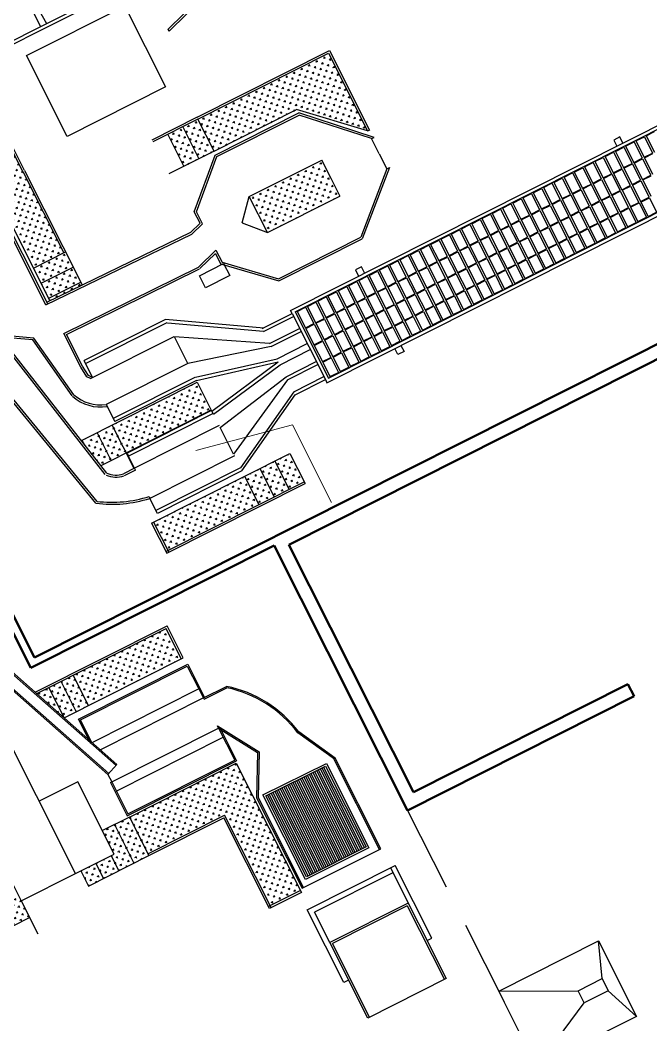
# Model space of a CAD drawing. Header units: inches. Extents: x 725.5 to 800.4, y -655.3 to -591.9.
# Drawn here: x 757.866 to 759.705, y -632.209 to -629.278 of the extents above; entities that cross this region are included whole.
import ezdxf

# ---------------------------------------------------------------- set-up
doc = ezdxf.new("R2010")
doc.units = ezdxf.units.IN
doc.header["$MEASUREMENT"] = 0
doc.linetypes.add('CONTINUA', pattern=[0])
doc.linetypes.add('HIDDEN', pattern=[0.375, 0.25, -0.125])
doc.layers.add('023_MUROS_2', color=7, linetype='Continuous')
doc.layers.add('A_TEXTOLOCAL', color=3, linetype='Continuous')
doc.layers.add('06 textos y cotas', color=4, linetype='Continuous', lineweight=15)
doc.layers.add('ACHUTECH', color=24, linetype='Continuous', lineweight=18)
pattern_1 = [(296.73916, (399.903667, -369.707009), (0.01654568078, -0.00545941823), [0.00616, -0.01848]), (26.73916, (399.902302, -369.711145), (0.00545941823, 0.01654568078), [0.00616, -0.01848])]

msp = doc.modelspace()

# ---------------------------------------------------------------- hatches: boundary and pattern name
h = msp.add_hatch()
h.set_pattern_fill('CROSS', scale=0.04928, angle=-63.2608)
h.set_pattern_definition(pattern_1)
h.paths.add_polyline_path([(758.6719, -629.5391), (758.879, -629.6018), (758.7648, -629.3753), (758.3843, -629.567), (758.4314, -629.6603)])
h = msp.add_hatch()
h.set_pattern_fill('CROSS', scale=0.04928, angle=-63.2608)
h.set_pattern_definition(pattern_1)
h.paths.add_polyline_path([(757.9931, -629.9574), (757.8735, -629.7202), (757.7454, -629.4657), (757.6122, -629.5329), (757.644, -629.596), (757.7855, -629.7645), (757.9051, -630.0018)])
h = msp.add_hatch()
h.set_pattern_fill('CROSS', scale=0.04928, angle=-63.2608)
h.set_pattern_definition(pattern_1)
h.paths.add_polyline_path([(758.4314, -629.6603), (758.3843, -629.567), (758.3403, -629.5891), (758.3873, -629.6824)])
h = msp.add_hatch()
h.set_pattern_fill('CROSS', scale=0.04928, angle=-63.2608)
h.set_pattern_definition(pattern_1)
h.paths.add_polyline_path([(758.3873, -629.6824), (758.3403, -629.5891), (758.2963, -629.6113), (758.3433, -629.7046)])
h = msp.add_hatch()
h.set_pattern_fill('CROSS', scale=0.04928, angle=-63.2608)
h.set_pattern_definition(pattern_1)
h.paths.add_polyline_path([(758.7979, -629.7915), (758.7452, -629.6868), (758.534, -629.7933), (758.5867, -629.8979)])
h = msp.add_hatch()
h.set_pattern_fill('CROSS', scale=0.04928, angle=-63.2608)
h.set_pattern_definition(pattern_1)
h.paths.add_polyline_path([(758.0205, -629.9988), (757.9984, -629.9548), (757.9051, -630.0018), (757.9272, -630.0458)])
h = msp.add_hatch()
h.set_pattern_fill('CROSS', scale=0.04928, angle=-63.2608)
h.set_pattern_definition(pattern_1)
h.paths.add_polyline_path([(758.0427, -630.0428), (758.0205, -629.9988), (757.9272, -630.0458), (757.9494, -630.0898)])
h = msp.add_hatch()
h.set_pattern_fill('CROSS', scale=0.04928, angle=-63.2608)
h.set_pattern_definition(pattern_1)
h.paths.add_polyline_path([(758.0495, -630.0562), (758.0427, -630.0428), (757.9494, -630.0898), (757.9555, -630.1018)])
h = msp.add_hatch()
h.set_pattern_fill('CROSS', scale=0.04928, angle=-63.2608)
h.set_pattern_definition(pattern_1)
h.paths.add_polyline_path([(758.4232, -630.416), (758.3822, -630.3347), (758.1345, -630.4595), (758.1755, -630.5408)])
h = msp.add_hatch()
h.set_pattern_fill('CROSS', scale=0.04928, angle=-63.2608)
h.set_pattern_definition(pattern_1)
h.paths.add_polyline_path([(758.1755, -630.5408), (758.1345, -630.4595), (758.0905, -630.4816), (758.1315, -630.563)])
h = msp.add_hatch()
h.set_pattern_fill('CROSS', scale=0.04928, angle=-63.2608)
h.set_pattern_definition(pattern_1)
h.paths.add_polyline_path([(758.1315, -630.563), (758.0905, -630.4816), (758.0465, -630.5038), (758.0521, -630.5149), (758.1015, -630.5781)])
h = msp.add_hatch()
h.set_pattern_fill('CROSS', scale=0.04928, angle=-63.2608)
h.set_pattern_definition(pattern_1)
h.paths.add_polyline_path([(758.6941, -630.6251), (758.6524, -630.5423), (758.6084, -630.5645), (758.6501, -630.6473)])
h = msp.add_hatch()
h.set_pattern_fill('CROSS', scale=0.04928, angle=-63.2608)
h.set_pattern_definition(pattern_1)
h.paths.add_polyline_path([(758.6501, -630.6473), (758.6084, -630.5645), (758.5644, -630.5867), (758.6061, -630.6694)])
h = msp.add_hatch()
h.set_pattern_fill('CROSS', scale=0.04928, angle=-63.2608)
h.set_pattern_definition(pattern_1)
h.paths.add_polyline_path([(758.6061, -630.6694), (758.5644, -630.5867), (758.5204, -630.6089), (758.5621, -630.6916)])
h = msp.add_hatch()
h.set_pattern_fill('CROSS', scale=0.04928, angle=-63.2608)
h.set_pattern_definition(pattern_1)
h.paths.add_polyline_path([(758.5621, -630.6916), (758.5204, -630.6089), (758.2546, -630.7428), (758.2963, -630.8255)])
h = msp.add_hatch()
h.set_pattern_fill('CROSS', scale=0.04928, angle=-63.2608)
h.set_pattern_definition(pattern_1)
h.paths.add_polyline_path([(758.3358, -631.1411), (758.2915, -631.0531), (758.0204, -631.1896), (758.0647, -631.2777)])
h = msp.add_hatch()
h.set_pattern_fill('CROSS', scale=0.04928, angle=-63.2608)
h.set_pattern_definition(pattern_1)
h.paths.add_polyline_path([(758.0647, -631.2777), (758.0204, -631.1896), (757.9852, -631.2074), (758.0295, -631.2954)])
h = msp.add_hatch()
h.set_pattern_fill('CROSS', scale=0.04928, angle=-63.2608)
h.set_pattern_definition(pattern_1)
h.paths.add_polyline_path([(758.0295, -631.2954), (757.9852, -631.2074), (757.95, -631.2251), (757.9943, -631.3131)])
h = msp.add_hatch()
h.set_pattern_fill('CROSS', scale=0.04928, angle=-63.2608)
h.set_pattern_definition(pattern_1)
h.paths.add_polyline_path([(757.95, -631.2251), (757.9147, -631.2429), (757.9154, -631.2442), (757.9939, -631.3134), (757.9943, -631.3131)])
h = msp.add_hatch()
h.set_pattern_fill('CROSS', scale=0.04928, angle=-63.2608)
h.set_pattern_definition(pattern_1)
h.paths.add_polyline_path([(758.4621, -631.5977), (758.5952, -631.8618), (758.6832, -631.8174), (758.4961, -631.446), (758.1845, -631.603), (758.2386, -631.7104)])
h = msp.add_hatch()
h.set_pattern_fill('CROSS', scale=0.04928, angle=-63.2608)
h.set_pattern_definition(pattern_1)
h.paths.add_polyline_path([(758.2412, -631.7156), (758.1845, -631.603), (758.1405, -631.6252), (758.1972, -631.7378)])
h = msp.add_hatch()
h.set_pattern_fill('CROSS', scale=0.04928, angle=-63.2608)
h.set_pattern_definition(pattern_1)
h.paths.add_polyline_path([(758.1972, -631.7378), (758.1405, -631.6252), (758.1057, -631.6426), (758.1403, -631.7113), (758.131, -631.7159), (758.1532, -631.76)])
h = msp.add_hatch()
h.set_pattern_fill('CROSS', scale=0.04928, angle=-63.2608)
h.set_pattern_definition(pattern_1)
h.paths.add_polyline_path([(758.1532, -631.76), (758.131, -631.7159), (758.087, -631.7381), (758.1092, -631.7822)])
h = msp.add_hatch()
h.set_pattern_fill('CROSS', scale=0.04928, angle=-63.2608)
h.set_pattern_definition(pattern_1)
h.paths.add_polyline_path([(758.1092, -631.7822), (758.087, -631.7381), (758.043, -631.7603), (758.0652, -631.8043)])
h = msp.add_hatch()
h.set_pattern_fill('CROSS', scale=0.04928, angle=-63.2608)
h.set_pattern_definition(pattern_1)
h.paths.add_polyline_path([(757.8934, -631.8959), (757.8692, -631.8478), (757.8623, -631.8342), (757.7039, -631.9141), (757.7349, -631.9757)])

# ---------------------------------------------------------------- linework, layer by layer
at = {"color": 7}
for p, q in [((759.5849, -628.4723), (757.5722, -629.4863)), ((759.501, -628.5036), (757.5678, -629.4775)), ((757.8207, -629.0896), (757.9254, -629.2973)), ((757.8207, -629.0896), (757.9254, -629.2973)), ((757.8295, -629.0852), (757.943, -629.2885)), ((758.4819, -629.1226), (758.2964, -629.3062)), ((758.4847, -629.1281), (758.3006, -629.3104)), ((758.2964, -629.3062), (758.3006, -629.3104)), ((758.3817, -629.5617), (758.7674, -629.3673)), ((758.3843, -629.567), (758.7648, -629.3753)), ((758.7648, -629.3753), (758.879, -629.6018)), ((758.7674, -629.3673), (758.8842, -629.5992)), ((757.8788, -629.7175), (757.748, -629.4578)), ((758.6541, -630.1251), (759.9952, -629.4495)), ((758.6674, -630.1295), (759.9996, -629.4583)), ((757.8735, -629.7202), (757.7454, -629.4657)), ((758.4314, -629.6603), (758.6719, -629.5391)), ((758.4347, -629.6722), (758.6786, -629.5493)), ((758.879, -629.6018), (758.6719, -629.5391)), ((758.8977, -629.6204), (758.6786, -629.5493)), ((758.3817, -629.5617), (758.2497, -629.6282)), ((758.3843, -629.567), (758.2523, -629.6335)), ((758.4314, -629.6603), (758.3843, -629.567)), ((758.4395, -629.6764), (758.6791, -629.5557)), ((758.8902, -629.6242), (758.6791, -629.5557)), ((758.3873, -629.6824), (758.3403, -629.5891)), ((758.879, -629.6018), (758.8842, -629.5992)), ((759.6911, -629.616), (759.7157, -629.6035)), ((758.3433, -629.7046), (758.2963, -629.6113)), ((758.8902, -629.6242), (758.8977, -629.6204)), ((758.9124, -629.6682), (758.8902, -629.6242)), ((759.614, -629.6193), (759.5964, -629.6282)), ((759.5964, -629.6282), (759.6052, -629.6458)), ((759.6228, -629.6369), (759.614, -629.6193)), ((759.6228, -629.6369), (759.614, -629.6193)), ((759.6312, -629.6461), (759.6558, -629.6337)), ((759.6558, -629.6337), (759.6798, -629.6812)), ((759.6611, -629.631), (759.6858, -629.6186)), ((759.6611, -629.631), (759.6851, -629.6786)), ((759.6858, -629.6186), (759.7097, -629.6662)), ((759.6911, -629.616), (759.715, -629.6635)), ((758.4314, -629.6603), (758.2993, -629.7268)), ((758.7604, -630.336), (760.1014, -629.6603)), ((758.7647, -630.3227), (760.097, -629.6515)), ((758.9124, -629.6682), (758.9346, -629.7122)), ((759.5713, -629.6763), (759.596, -629.6639)), ((759.596, -629.6639), (759.6199, -629.7114)), ((759.6013, -629.6612), (759.6259, -629.6488)), ((759.6013, -629.6612), (759.6252, -629.7087)), ((759.6259, -629.6488), (759.6499, -629.6963)), ((759.6312, -629.6461), (759.6551, -629.6936)), ((759.6851, -629.6786), (759.7097, -629.6662)), ((759.686, -629.6803), (759.7106, -629.6679)), ((758.3736, -629.8377), (758.4347, -629.6722)), ((758.3801, -629.8373), (758.4395, -629.6764)), ((758.534, -629.7933), (758.7452, -629.6868)), ((758.7452, -629.6868), (758.7979, -629.7915)), ((758.7716, -629.7392), (758.7452, -629.6868)), ((758.7452, -629.6868), (758.7979, -629.7915)), ((759.5115, -629.7064), (759.5361, -629.694)), ((759.5361, -629.694), (759.5601, -629.7415)), ((759.5414, -629.6913), (759.5661, -629.6789)), ((759.5414, -629.6913), (759.5654, -629.7389)), ((759.5661, -629.6789), (759.59, -629.7265)), ((759.5713, -629.6763), (759.5953, -629.7238)), ((759.6252, -629.7087), (759.6499, -629.6963)), ((759.6551, -629.6936), (759.6798, -629.6812)), ((759.656, -629.6954), (759.6807, -629.683)), ((759.656, -629.6954), (759.68, -629.7429)), ((759.6807, -629.683), (759.7046, -629.7305)), ((759.686, -629.6803), (759.7099, -629.7279)), ((757.8735, -629.7202), (757.9931, -629.9574)), ((757.8788, -629.7175), (758.0468, -630.0509)), ((758.9346, -629.7122), (758.8587, -629.912)), ((758.9424, -629.7083), (758.8634, -629.9163)), ((758.9346, -629.7122), (758.9424, -629.7083)), ((759.4516, -629.7366), (759.4763, -629.7242)), ((759.4763, -629.7242), (759.5002, -629.7717)), ((759.4816, -629.7215), (759.5062, -629.7091)), ((759.4816, -629.7215), (759.5055, -629.769)), ((759.5062, -629.7091), (759.5302, -629.7566)), ((759.5115, -629.7064), (759.5354, -629.754)), ((759.5654, -629.7389), (759.59, -629.7265)), ((759.5953, -629.7238), (759.6199, -629.7114)), ((759.5962, -629.7256), (759.6208, -629.7131)), ((759.5962, -629.7256), (759.6201, -629.7731)), ((759.6208, -629.7131), (759.6448, -629.7607)), ((759.6261, -629.7105), (759.6508, -629.6981)), ((759.6261, -629.7105), (759.6501, -629.758)), ((759.6508, -629.6981), (759.6747, -629.7456)), ((759.3918, -629.7667), (759.4164, -629.7543)), ((759.4164, -629.7543), (759.4404, -629.8018)), ((759.4217, -629.7517), (759.4464, -629.7392)), ((759.4217, -629.7517), (759.4457, -629.7992)), ((759.4464, -629.7392), (759.4703, -629.7868)), ((759.4516, -629.7366), (759.4756, -629.7841)), ((759.5354, -629.754), (759.5601, -629.7415)), ((759.5363, -629.7557), (759.561, -629.7433)), ((759.5363, -629.7557), (759.5603, -629.8032)), ((759.561, -629.7433), (759.5849, -629.7908)), ((759.5663, -629.7406), (759.5909, -629.7282)), ((759.5663, -629.7406), (759.5902, -629.7882)), ((759.5909, -629.7282), (759.6148, -629.7758)), ((759.6501, -629.758), (759.6747, -629.7456)), ((759.6509, -629.7598), (759.6756, -629.7474)), ((759.6756, -629.7474), (759.6995, -629.7949)), ((759.68, -629.7429), (759.7046, -629.7305)), ((759.6809, -629.7447), (759.7055, -629.7323)), ((759.6809, -629.7447), (759.7048, -629.7922)), ((757.941, -630.1089), (757.7766, -629.7826)), ((757.9463, -630.1063), (757.7819, -629.7799)), ((757.9528, -630.0965), (757.7855, -629.7645)), ((759.3319, -629.7969), (759.3566, -629.7845)), ((759.3566, -629.7845), (759.3805, -629.832)), ((759.3619, -629.7818), (759.3865, -629.7694)), ((759.3619, -629.7818), (759.3858, -629.8293)), ((759.3865, -629.7694), (759.4105, -629.8169)), ((759.3918, -629.7667), (759.4157, -629.8143)), ((759.4756, -629.7841), (759.5002, -629.7717)), ((759.4765, -629.7859), (759.5011, -629.7735)), ((759.5011, -629.7735), (759.5251, -629.821)), ((759.5055, -629.769), (759.5302, -629.7566)), ((759.5064, -629.7708), (759.531, -629.7584)), ((759.5064, -629.7708), (759.5303, -629.8183)), ((759.531, -629.7584), (759.555, -629.8059)), ((759.5902, -629.7882), (759.6148, -629.7758)), ((759.5911, -629.7899), (759.6157, -629.7775)), ((759.6157, -629.7775), (759.6397, -629.825)), ((759.6201, -629.7731), (759.6448, -629.7607)), ((759.621, -629.7749), (759.6457, -629.7624)), ((759.621, -629.7749), (759.645, -629.8224)), ((759.6457, -629.7624), (759.6696, -629.81)), ((759.6509, -629.7598), (759.6749, -629.8073)), ((758.5132, -629.8693), (758.534, -629.7933)), ((758.5867, -629.8979), (758.534, -629.7933)), ((758.5867, -629.8979), (758.7979, -629.7915)), ((759.2721, -629.827), (759.2967, -629.8146)), ((759.2967, -629.8146), (759.3207, -629.8622)), ((759.302, -629.812), (759.3267, -629.7995)), ((759.302, -629.812), (759.326, -629.8595)), ((759.3267, -629.7995), (759.3506, -629.8471)), ((759.3319, -629.7969), (759.3559, -629.8444)), ((759.4157, -629.8143), (759.4404, -629.8018)), ((759.4166, -629.816), (759.4413, -629.8036)), ((759.4413, -629.8036), (759.4652, -629.8511)), ((759.4457, -629.7992), (759.4703, -629.7868)), ((759.4465, -629.8009), (759.4712, -629.7885)), ((759.4465, -629.8009), (759.4705, -629.8485)), ((759.4712, -629.7885), (759.4951, -629.8361)), ((759.4765, -629.7859), (759.5004, -629.8334)), ((759.5303, -629.8183), (759.555, -629.8059)), ((759.5312, -629.8201), (759.5559, -629.8077)), ((759.5559, -629.8077), (759.5798, -629.8552)), ((759.5603, -629.8032), (759.5849, -629.7908)), ((759.5612, -629.805), (759.5858, -629.7926)), ((759.5612, -629.805), (759.5851, -629.8525)), ((759.5858, -629.7926), (759.6098, -629.8401)), ((759.5911, -629.7899), (759.615, -629.8375)), ((759.645, -629.8224), (759.6696, -629.81)), ((759.6458, -629.8241), (759.6705, -629.8117)), ((759.6705, -629.8117), (759.6916, -629.8536)), ((759.6749, -629.8073), (759.6995, -629.7949)), ((759.6758, -629.8091), (759.7004, -629.7967)), ((759.6758, -629.8091), (759.6969, -629.8509)), ((759.7004, -629.7967), (759.7215, -629.8385)), ((758.3906, -629.8712), (758.3736, -629.8377)), ((758.3978, -629.8725), (758.3801, -629.8373)), ((759.2422, -629.8421), (759.2668, -629.8297)), ((759.2422, -629.8421), (759.2661, -629.8897)), ((759.2668, -629.8297), (759.2907, -629.8772)), ((759.2721, -629.827), (759.296, -629.8746)), ((759.3559, -629.8444), (759.3805, -629.832)), ((759.3568, -629.8462), (759.3814, -629.8338)), ((759.3814, -629.8338), (759.4054, -629.8813)), ((759.3858, -629.8293), (759.4105, -629.8169)), ((759.3867, -629.8311), (759.4113, -629.8187)), ((759.3867, -629.8311), (759.4106, -629.8786)), ((759.4113, -629.8187), (759.4353, -629.8662)), ((759.4166, -629.816), (759.4406, -629.8636)), ((759.4705, -629.8485), (759.4951, -629.8361)), ((759.4714, -629.8502), (759.496, -629.8378)), ((759.496, -629.8378), (759.52, -629.8854)), ((759.5004, -629.8334), (759.5251, -629.821)), ((759.5013, -629.8352), (759.526, -629.8227)), ((759.5013, -629.8352), (759.5253, -629.8827)), ((759.526, -629.8227), (759.5499, -629.8703)), ((759.5312, -629.8201), (759.5552, -629.8676)), ((759.5851, -629.8525), (759.6098, -629.8401)), ((759.586, -629.8543), (759.6106, -629.8419)), ((759.6106, -629.8419), (759.6317, -629.8837)), ((759.615, -629.8375), (759.6397, -629.825)), ((759.6159, -629.8392), (759.6406, -629.8268)), ((759.6159, -629.8392), (759.637, -629.8811)), ((759.6406, -629.8268), (759.6617, -629.8687)), ((759.6458, -629.8241), (759.6669, -629.866)), ((759.6969, -629.8509), (759.7215, -629.8385)), ((758.3623, -629.8981), (758.3906, -629.8712)), ((758.3664, -629.9024), (758.3978, -629.8725)), ((758.5132, -629.8693), (758.5867, -629.8979)), ((759.1823, -629.8723), (759.2069, -629.8599)), ((759.1823, -629.8723), (759.2062, -629.9198)), ((759.2069, -629.8599), (759.2309, -629.9074)), ((759.2122, -629.8572), (759.2369, -629.8448)), ((759.2122, -629.8572), (759.2362, -629.9047)), ((759.2369, -629.8448), (759.2608, -629.8923)), ((759.296, -629.8746), (759.3207, -629.8622)), ((759.2969, -629.8763), (759.3216, -629.8639)), ((759.3216, -629.8639), (759.3455, -629.9114)), ((759.326, -629.8595), (759.3506, -629.8471)), ((759.3268, -629.8613), (759.3515, -629.8488)), ((759.3268, -629.8613), (759.3508, -629.9088)), ((759.3515, -629.8488), (759.3754, -629.8964)), ((759.3568, -629.8462), (759.3807, -629.8937)), ((759.4106, -629.8786), (759.4353, -629.8662)), ((759.4115, -629.8804), (759.4362, -629.868)), ((759.4362, -629.868), (759.4601, -629.9155)), ((759.4406, -629.8636), (759.4652, -629.8511)), ((759.4415, -629.8653), (759.4661, -629.8529)), ((759.4415, -629.8653), (759.4654, -629.9128)), ((759.4661, -629.8529), (759.49, -629.9004)), ((759.4714, -629.8502), (759.4953, -629.8978)), ((759.5253, -629.8827), (759.5499, -629.8703)), ((759.5261, -629.8845), (759.5508, -629.872)), ((759.5508, -629.872), (759.5719, -629.9139)), ((759.5552, -629.8676), (759.5798, -629.8552)), ((759.5561, -629.8694), (759.5807, -629.857)), ((759.5561, -629.8694), (759.5772, -629.9112)), ((759.5807, -629.857), (759.6018, -629.8988)), ((759.586, -629.8543), (759.6071, -629.8962)), ((759.637, -629.8811), (759.6617, -629.8687)), ((759.6669, -629.866), (759.6916, -629.8536)), ((757.941, -630.1089), (758.3664, -629.9024)), ((757.9437, -630.101), (758.3638, -629.8971)), ((759.1224, -629.9024), (759.1471, -629.89)), ((759.1224, -629.9024), (759.1464, -629.95)), ((759.1471, -629.89), (759.171, -629.9375)), ((759.1524, -629.8874), (759.177, -629.8749)), ((759.1524, -629.8874), (759.1763, -629.9349)), ((759.177, -629.8749), (759.201, -629.9225)), ((759.2362, -629.9047), (759.2608, -629.8923)), ((759.2371, -629.9065), (759.2617, -629.8941)), ((759.2617, -629.8941), (759.2857, -629.9416)), ((759.2661, -629.8897), (759.2907, -629.8772)), ((759.267, -629.8914), (759.2916, -629.879)), ((759.267, -629.8914), (759.2909, -629.9389)), ((759.2916, -629.879), (759.3156, -629.9265)), ((759.2969, -629.8763), (759.3209, -629.9239)), ((759.3508, -629.9088), (759.3754, -629.8964)), ((759.3517, -629.9105), (759.3763, -629.8981)), ((759.3763, -629.8981), (759.4003, -629.9457)), ((759.3807, -629.8937), (759.4054, -629.8813)), ((759.3816, -629.8955), (759.4062, -629.8831)), ((759.3816, -629.8955), (759.4055, -629.943)), ((759.4062, -629.8831), (759.4302, -629.9306)), ((759.4115, -629.8804), (759.4355, -629.9279)), ((759.4654, -629.9128), (759.49, -629.9004)), ((759.4663, -629.9146), (759.4909, -629.9022)), ((759.4909, -629.9022), (759.512, -629.944)), ((759.4953, -629.8978), (759.52, -629.8854)), ((759.4962, -629.8995), (759.5209, -629.8871)), ((759.4962, -629.8995), (759.5173, -629.9414)), ((759.5209, -629.8871), (759.5419, -629.929)), ((759.5261, -629.8845), (759.5472, -629.9263)), ((759.5772, -629.9112), (759.6018, -629.8988)), ((759.6071, -629.8962), (759.6317, -629.8837)), ((758.619, -630.0328), (758.8587, -629.912)), ((758.6196, -630.0391), (758.8634, -629.9163)), ((759.0626, -629.9326), (759.0872, -629.9202)), ((759.0872, -629.9202), (759.1112, -629.9677)), ((759.0925, -629.9175), (759.1172, -629.9051)), ((759.0925, -629.9175), (759.1165, -629.965)), ((759.1172, -629.9051), (759.1411, -629.9526)), ((759.1763, -629.9349), (759.201, -629.9225)), ((759.1772, -629.9366), (759.2019, -629.9242)), ((759.2019, -629.9242), (759.2258, -629.9718)), ((759.2062, -629.9198), (759.2309, -629.9074)), ((759.2071, -629.9216), (759.2318, -629.9092)), ((759.2071, -629.9216), (759.2311, -629.9691)), ((759.2318, -629.9092), (759.2557, -629.9567)), ((759.2371, -629.9065), (759.261, -629.954)), ((759.2909, -629.9389), (759.3156, -629.9265)), ((759.2918, -629.9407), (759.3165, -629.9283)), ((759.3165, -629.9283), (759.3404, -629.9758)), ((759.3209, -629.9239), (759.3455, -629.9114)), ((759.3217, -629.9256), (759.3464, -629.9132)), ((759.3217, -629.9256), (759.3457, -629.9732)), ((759.3464, -629.9132), (759.3703, -629.9607)), ((759.3517, -629.9105), (759.3756, -629.9581)), ((759.4055, -629.943), (759.4302, -629.9306)), ((759.4355, -629.9279), (759.4601, -629.9155)), ((759.4364, -629.9297), (759.461, -629.9173)), ((759.4364, -629.9297), (759.4574, -629.9715)), ((759.461, -629.9173), (759.4821, -629.9591)), ((759.4663, -629.9146), (759.4874, -629.9565)), ((759.5173, -629.9414), (759.5419, -629.929)), ((759.5472, -629.9263), (759.5719, -629.9139)), ((757.9051, -630.0018), (757.9984, -629.9548)), ((758.3858, -629.999), (758.4366, -629.9496)), ((758.3899, -630.0033), (758.435, -629.9594)), ((758.435, -629.9594), (758.4503, -629.9897)), ((758.4366, -629.9496), (758.4544, -629.9848)), ((759.0027, -629.9627), (759.0274, -629.9503)), ((759.0274, -629.9503), (759.0513, -629.9979)), ((759.0327, -629.9477), (759.0573, -629.9352)), ((759.0327, -629.9477), (759.0566, -629.9952)), ((759.0573, -629.9352), (759.0813, -629.9828)), ((759.0626, -629.9326), (759.0865, -629.9801)), ((759.1165, -629.965), (759.1411, -629.9526)), ((759.1174, -629.9668), (759.142, -629.9544)), ((759.142, -629.9544), (759.1659, -630.0019)), ((759.1464, -629.95), (759.171, -629.9375)), ((759.1473, -629.9517), (759.1719, -629.9393)), ((759.1473, -629.9517), (759.1712, -629.9993)), ((759.1719, -629.9393), (759.1959, -629.9868)), ((759.1772, -629.9366), (759.2012, -629.9842)), ((759.2311, -629.9691), (759.2557, -629.9567)), ((759.232, -629.9709), (759.2566, -629.9584)), ((759.2566, -629.9584), (759.2806, -630.006)), ((759.261, -629.954), (759.2857, -629.9416)), ((759.2619, -629.9558), (759.2865, -629.9434)), ((759.2619, -629.9558), (759.2858, -630.0033)), ((759.2865, -629.9434), (759.3105, -629.9909)), ((759.2918, -629.9407), (759.3158, -629.9882)), ((759.3457, -629.9732), (759.3703, -629.9607)), ((759.3756, -629.9581), (759.4003, -629.9457)), ((759.3765, -629.9598), (759.4012, -629.9474)), ((759.3765, -629.9598), (759.3976, -630.0017)), ((759.4012, -629.9474), (759.4222, -629.9893)), ((759.4064, -629.9448), (759.4311, -629.9323)), ((759.4064, -629.9448), (759.4275, -629.9866)), ((759.4311, -629.9323), (759.4522, -629.9742)), ((759.4574, -629.9715), (759.4821, -629.9591)), ((759.4874, -629.9565), (759.512, -629.944)), ((758.4503, -629.9897), (758.6196, -630.0391)), ((758.4544, -629.9848), (758.619, -630.0328)), ((758.9429, -629.9929), (758.9675, -629.9805)), ((758.9675, -629.9805), (758.9915, -630.028)), ((758.9728, -629.9778), (758.9975, -629.9654)), ((758.9728, -629.9778), (758.9968, -630.0253)), ((758.9975, -629.9654), (759.0214, -630.0129)), ((759.0027, -629.9627), (759.0267, -630.0103)), ((759.0566, -629.9952), (759.0813, -629.9828)), ((759.0575, -629.997), (759.0821, -629.9845)), ((759.0821, -629.9845), (759.1061, -630.0321)), ((759.0865, -629.9801), (759.1112, -629.9677)), ((759.0874, -629.9819), (759.1121, -629.9695)), ((759.0874, -629.9819), (759.1114, -630.0294)), ((759.1121, -629.9695), (759.136, -630.017)), ((759.1174, -629.9668), (759.1413, -630.0143)), ((759.1712, -629.9993), (759.1959, -629.9868)), ((759.1721, -630.001), (759.1968, -629.9886)), ((759.1968, -629.9886), (759.2207, -630.0361)), ((759.2012, -629.9842), (759.2258, -629.9718)), ((759.202, -629.9859), (759.2267, -629.9735)), ((759.202, -629.9859), (759.226, -630.0335)), ((759.2267, -629.9735), (759.2506, -630.0211)), ((759.232, -629.9709), (759.2559, -630.0184)), ((759.2858, -630.0033), (759.3105, -629.9909)), ((759.3158, -629.9882), (759.3404, -629.9758)), ((759.3167, -629.99), (759.3413, -629.9776)), ((759.3167, -629.99), (759.3377, -630.0319)), ((759.3413, -629.9776), (759.3624, -630.0194)), ((759.3466, -629.9749), (759.3712, -629.9625)), ((759.3466, -629.9749), (759.3677, -630.0168)), ((759.3712, -629.9625), (759.3923, -630.0044)), ((759.3976, -630.0017), (759.4222, -629.9893)), ((759.4275, -629.9866), (759.4522, -629.9742)), ((757.9272, -630.0458), (758.0205, -629.9988)), ((757.9929, -630.1924), (758.3858, -629.999)), ((758.0008, -630.1951), (758.3884, -630.0043)), ((758.8612, -629.9984), (758.8436, -630.0073)), ((758.8436, -630.0073), (758.8525, -630.0249)), ((758.8701, -630.016), (758.8612, -629.9984)), ((758.8701, -630.016), (758.8612, -629.9984)), ((758.883, -630.023), (758.9077, -630.0106)), ((758.9077, -630.0106), (758.9316, -630.0582)), ((758.913, -630.008), (758.9376, -629.9956)), ((758.913, -630.008), (758.9369, -630.0555)), ((758.9376, -629.9956), (758.9615, -630.0431)), ((758.9429, -629.9929), (758.9668, -630.0404)), ((758.9968, -630.0253), (759.0214, -630.0129)), ((758.9976, -630.0271), (759.0223, -630.0147)), ((759.0223, -630.0147), (759.0462, -630.0622)), ((759.0267, -630.0103), (759.0513, -629.9979)), ((759.0276, -630.012), (759.0522, -629.9996)), ((759.0276, -630.012), (759.0515, -630.0596)), ((759.0522, -629.9996), (759.0762, -630.0471)), ((759.0575, -629.997), (759.0814, -630.0445)), ((759.1114, -630.0294), (759.136, -630.017)), ((759.1123, -630.0312), (759.1369, -630.0188)), ((759.1369, -630.0188), (759.1608, -630.0663)), ((759.1413, -630.0143), (759.1659, -630.0019)), ((759.1422, -630.0161), (759.1668, -630.0037)), ((759.1422, -630.0161), (759.1661, -630.0636)), ((759.1668, -630.0037), (759.1908, -630.0512)), ((759.1721, -630.001), (759.1961, -630.0485)), ((759.2559, -630.0184), (759.2806, -630.006)), ((759.2568, -630.0201), (759.2814, -630.0077)), ((759.2568, -630.0201), (759.2779, -630.062)), ((759.2814, -630.0077), (759.3025, -630.0496)), ((759.2867, -630.0051), (759.3114, -629.9927)), ((759.2867, -630.0051), (759.3078, -630.0469)), ((759.3114, -629.9927), (759.3325, -630.0345)), ((759.3377, -630.0319), (759.3624, -630.0194)), ((759.3677, -630.0168), (759.3923, -630.0044)), ((757.9494, -630.0898), (758.0427, -630.0428)), ((758.8232, -630.0532), (758.8478, -630.0408)), ((758.8478, -630.0408), (758.8718, -630.0883)), ((758.8531, -630.0381), (758.8777, -630.0257)), ((758.8531, -630.0381), (758.877, -630.0857)), ((758.8777, -630.0257), (758.9017, -630.0732)), ((758.883, -630.023), (758.907, -630.0706)), ((758.9369, -630.0555), (758.9615, -630.0431)), ((758.9378, -630.0573), (758.9624, -630.0448)), ((758.9624, -630.0448), (758.9864, -630.0924)), ((758.9668, -630.0404), (758.9915, -630.028)), ((758.9677, -630.0422), (758.9924, -630.0298)), ((758.9677, -630.0422), (758.9917, -630.0897)), ((758.9924, -630.0298), (759.0163, -630.0773)), ((758.9976, -630.0271), (759.0216, -630.0746)), ((759.0515, -630.0596), (759.0762, -630.0471)), ((759.0524, -630.0613), (759.077, -630.0489)), ((759.077, -630.0489), (759.101, -630.0964)), ((759.0814, -630.0445), (759.1061, -630.0321)), ((759.0823, -630.0462), (759.107, -630.0338)), ((759.0823, -630.0462), (759.1063, -630.0938)), ((759.107, -630.0338), (759.1309, -630.0814)), ((759.1123, -630.0312), (759.1362, -630.0787)), ((759.1961, -630.0485), (759.2207, -630.0361)), ((759.1969, -630.0503), (759.2216, -630.0379)), ((759.2216, -630.0379), (759.2427, -630.0797)), ((759.226, -630.0335), (759.2506, -630.0211)), ((759.2269, -630.0352), (759.2515, -630.0228)), ((759.2269, -630.0352), (759.248, -630.0771)), ((759.2515, -630.0228), (759.2726, -630.0647)), ((759.3078, -630.0469), (759.3325, -630.0345)), ((758.7633, -630.0834), (758.788, -630.0709)), ((758.788, -630.0709), (758.8119, -630.1185)), ((758.7932, -630.0683), (758.8179, -630.0559)), ((758.7932, -630.0683), (758.8172, -630.1158)), ((758.8179, -630.0559), (758.8418, -630.1034)), ((758.8232, -630.0532), (758.8471, -630.1007)), ((758.877, -630.0857), (758.9017, -630.0732)), ((758.8779, -630.0874), (758.9026, -630.075)), ((758.9026, -630.075), (758.9265, -630.1225)), ((758.907, -630.0706), (758.9316, -630.0582)), ((758.9079, -630.0723), (758.9325, -630.0599)), ((758.9079, -630.0723), (758.9318, -630.1199)), ((758.9325, -630.0599), (758.9565, -630.1075)), ((758.9378, -630.0573), (758.9617, -630.1048)), ((758.9917, -630.0897), (759.0163, -630.0773)), ((759.0216, -630.0746), (759.0462, -630.0622)), ((759.0225, -630.0764), (759.0471, -630.064)), ((759.0225, -630.0764), (759.0464, -630.1239)), ((759.0471, -630.064), (759.0711, -630.1115)), ((759.0524, -630.0613), (759.0764, -630.1089)), ((759.1362, -630.0787), (759.1608, -630.0663)), ((759.1371, -630.0805), (759.1617, -630.068)), ((759.1617, -630.068), (759.1828, -630.1099)), ((759.1661, -630.0636), (759.1908, -630.0512)), ((759.167, -630.0654), (759.1917, -630.053)), ((759.167, -630.0654), (759.1881, -630.1072)), ((759.1917, -630.053), (759.2128, -630.0948)), ((759.1969, -630.0503), (759.218, -630.0922)), ((759.248, -630.0771), (759.2726, -630.0647)), ((759.2779, -630.062), (759.3025, -630.0496)), ((758.7035, -630.1135), (758.7281, -630.1011)), ((758.7281, -630.1011), (758.7521, -630.1486)), ((758.7334, -630.0984), (758.758, -630.086)), ((758.7334, -630.0984), (758.7573, -630.146)), ((758.758, -630.086), (758.782, -630.1335)), ((758.7633, -630.0834), (758.7873, -630.1309)), ((758.8172, -630.1158), (758.8418, -630.1034)), ((758.8181, -630.1176), (758.8427, -630.1052)), ((758.8427, -630.1052), (758.8667, -630.1527)), ((758.8471, -630.1007), (758.8718, -630.0883)), ((758.848, -630.1025), (758.8727, -630.0901)), ((758.848, -630.1025), (758.872, -630.15)), ((758.8727, -630.0901), (758.8966, -630.1376)), ((758.8779, -630.0874), (758.9019, -630.1349)), ((758.9318, -630.1199), (758.9565, -630.1075)), ((758.9617, -630.1048), (758.9864, -630.0924)), ((758.9626, -630.1066), (758.9873, -630.0941)), ((758.9626, -630.1066), (758.9866, -630.1541)), ((758.9873, -630.0941), (759.0112, -630.1417)), ((758.9925, -630.0915), (759.0172, -630.0791)), ((758.9925, -630.0915), (759.0165, -630.139)), ((759.0172, -630.0791), (759.0411, -630.1266)), ((759.0764, -630.1089), (759.101, -630.0964)), ((759.0772, -630.1106), (759.1019, -630.0982)), ((759.1019, -630.0982), (759.123, -630.1401)), ((759.1063, -630.0938), (759.1309, -630.0814)), ((759.1072, -630.0955), (759.1318, -630.0831)), ((759.1072, -630.0955), (759.1283, -630.1374)), ((759.1318, -630.0831), (759.1529, -630.125)), ((759.1371, -630.0805), (759.1582, -630.1223)), ((759.1881, -630.1072), (759.2128, -630.0948)), ((759.218, -630.0922), (759.2427, -630.0797)), ((758.5712, -630.178), (758.6586, -630.1339)), ((758.6586, -630.1339), (758.6541, -630.1251)), ((758.6586, -630.1339), (758.7559, -630.3272)), ((758.6674, -630.1295), (758.7647, -630.3227)), ((758.6735, -630.1286), (758.6982, -630.1162)), ((758.6735, -630.1286), (758.6975, -630.1761)), ((758.6982, -630.1162), (758.7221, -630.1637)), ((758.7035, -630.1135), (758.7274, -630.161)), ((758.7573, -630.146), (758.782, -630.1335)), ((758.7582, -630.1477), (758.7829, -630.1353)), ((758.7829, -630.1353), (758.8068, -630.1828)), ((758.7873, -630.1309), (758.8119, -630.1185)), ((758.7882, -630.1326), (758.8128, -630.1202)), ((758.7882, -630.1326), (758.8121, -630.1802)), ((758.8128, -630.1202), (758.8367, -630.1678)), ((758.8181, -630.1176), (758.842, -630.1651)), ((758.9019, -630.1349), (758.9265, -630.1225)), ((758.9028, -630.1367), (758.9274, -630.1243)), ((758.9028, -630.1367), (758.9267, -630.1842)), ((758.9274, -630.1243), (758.9514, -630.1718)), ((758.9327, -630.1216), (758.9573, -630.1092)), ((758.9327, -630.1216), (758.9566, -630.1692)), ((758.9573, -630.1092), (758.9813, -630.1567)), ((759.0165, -630.139), (759.0411, -630.1266)), ((759.0174, -630.1408), (759.042, -630.1284)), ((759.042, -630.1284), (759.0631, -630.1702)), ((759.0464, -630.1239), (759.0711, -630.1115)), ((759.0473, -630.1257), (759.072, -630.1133)), ((759.0473, -630.1257), (759.0684, -630.1675)), ((759.072, -630.1133), (759.093, -630.1551)), ((759.0772, -630.1106), (759.0983, -630.1525)), ((759.1283, -630.1374), (759.1529, -630.125)), ((759.1582, -630.1223), (759.1828, -630.1099)), ((758.2901, -630.1518), (758.0524, -630.2715)), ((758.0569, -630.2803), (758.2945, -630.1606)), ((758.5765, -630.1769), (758.2901, -630.1518)), ((758.5756, -630.1868), (758.2953, -630.1622)), ((758.5756, -630.1868), (758.663, -630.1427)), ((758.6975, -630.1761), (758.7221, -630.1637)), ((758.6984, -630.1779), (758.723, -630.1655)), ((758.723, -630.1655), (758.747, -630.213)), ((758.7274, -630.161), (758.7521, -630.1486)), ((758.7283, -630.1628), (758.7529, -630.1504)), ((758.7283, -630.1628), (758.7522, -630.2103)), ((758.7529, -630.1504), (758.7769, -630.1979)), ((758.7582, -630.1477), (758.7822, -630.1953)), ((758.842, -630.1651), (758.8667, -630.1527)), ((758.8429, -630.1669), (758.8676, -630.1544)), ((758.8676, -630.1544), (758.8915, -630.202)), ((758.872, -630.15), (758.8966, -630.1376)), ((758.8728, -630.1518), (758.8975, -630.1394)), ((758.8728, -630.1518), (758.8968, -630.1993)), ((758.8975, -630.1394), (758.9214, -630.1869)), ((758.9566, -630.1692), (758.9813, -630.1567)), ((758.9575, -630.1709), (758.9822, -630.1585)), ((758.9822, -630.1585), (759.0033, -630.2004)), ((758.9866, -630.1541), (759.0112, -630.1417)), ((758.9875, -630.1558), (759.0121, -630.1434)), ((758.9875, -630.1558), (759.0085, -630.1977)), ((759.0121, -630.1434), (759.0332, -630.1853)), ((759.0174, -630.1408), (759.0385, -630.1826)), ((759.0684, -630.1675), (759.093, -630.1551)), ((759.0983, -630.1525), (759.123, -630.1401)), ((758.0869, -630.6878), (757.6706, -630.1803)), ((758.09, -630.6822), (757.6751, -630.1765)), ((758.114, -630.6038), (757.7955, -630.1959)), ((757.9057, -630.2058), (757.7955, -630.1959)), ((758.0425, -630.2907), (757.9929, -630.1924)), ((758.0477, -630.2881), (758.0009, -630.195)), ((758.5933, -630.222), (758.6807, -630.1779)), ((758.5978, -630.2308), (758.6852, -630.1867)), ((758.6984, -630.1779), (758.7223, -630.2254)), ((758.7822, -630.1953), (758.8068, -630.1828)), ((758.7831, -630.197), (758.8077, -630.1846)), ((758.8077, -630.1846), (758.8317, -630.2321)), ((758.8121, -630.1802), (758.8367, -630.1678)), ((758.813, -630.1819), (758.8376, -630.1695)), ((758.813, -630.1819), (758.8369, -630.2295)), ((758.8376, -630.1695), (758.8616, -630.2171)), ((758.8429, -630.1669), (758.8669, -630.2144)), ((758.8968, -630.1993), (758.9214, -630.1869)), ((758.8977, -630.2011), (758.9223, -630.1887)), ((758.9223, -630.1887), (758.9434, -630.2305)), ((758.9267, -630.1842), (758.9514, -630.1718)), ((758.9276, -630.186), (758.9522, -630.1736)), ((758.9276, -630.186), (758.9487, -630.2279)), ((758.9522, -630.1736), (758.9733, -630.2154)), ((758.9575, -630.1709), (758.9786, -630.2128)), ((759.0085, -630.1977), (759.0332, -630.1853)), ((759.0385, -630.1826), (759.0631, -630.1702)), ((758.1187, -630.6002), (757.8086, -630.203)), ((757.9024, -630.2115), (757.8086, -630.203)), ((758.0179, -630.3747), (757.9024, -630.2115)), ((758.0227, -630.3713), (757.9057, -630.2058)), ((758.0706, -630.3242), (758.3149, -630.2011)), ((758.3547, -630.2801), (758.3157, -630.2027)), ((758.5933, -630.222), (758.3157, -630.2027)), ((758.6149, -630.2663), (758.7029, -630.2219)), ((758.7223, -630.2254), (758.747, -630.213)), ((758.7232, -630.2272), (758.7479, -630.2148)), ((758.7479, -630.2148), (758.7718, -630.2623)), ((758.7522, -630.2103), (758.7769, -630.1979)), ((758.7531, -630.2121), (758.7778, -630.1997)), ((758.7531, -630.2121), (758.7771, -630.2596)), ((758.7778, -630.1997), (758.8017, -630.2472)), ((758.7831, -630.197), (758.807, -630.2445)), ((758.8369, -630.2295), (758.8616, -630.2171)), ((758.8378, -630.2312), (758.8625, -630.2188)), ((758.8625, -630.2188), (758.8836, -630.2607)), ((758.8669, -630.2144), (758.8915, -630.202)), ((758.8677, -630.2162), (758.8924, -630.2037)), ((758.8677, -630.2162), (758.8888, -630.258)), ((758.8924, -630.2037), (758.9135, -630.2456)), ((758.8977, -630.2011), (758.9188, -630.2429)), ((758.9487, -630.2279), (758.9733, -630.2154)), ((758.9786, -630.2128), (759.0033, -630.2004)), ((758.5978, -630.2308), (758.3547, -630.2801)), ((758.6236, -630.2835), (758.7116, -630.2392)), ((758.7232, -630.2272), (758.7472, -630.2747)), ((758.7771, -630.2596), (758.8017, -630.2472)), ((758.778, -630.2614), (758.8026, -630.249)), ((758.8026, -630.249), (758.8237, -630.2908)), ((758.807, -630.2445), (758.8317, -630.2321)), ((758.8079, -630.2463), (758.8325, -630.2339)), ((758.8079, -630.2463), (758.829, -630.2882)), ((758.8325, -630.2339), (758.8536, -630.2758)), ((758.8378, -630.2312), (758.8589, -630.2731)), ((758.8888, -630.258), (758.9135, -630.2456)), ((758.9188, -630.2429), (758.9434, -630.2305)), ((758.9674, -630.2538), (758.9586, -630.2362)), ((758.985, -630.2449), (758.9674, -630.2538)), ((758.9762, -630.2273), (758.985, -630.2449)), ((758.9762, -630.2273), (758.985, -630.2449)), ((758.0773, -630.3208), (758.0524, -630.2715)), ((758.3547, -630.2801), (758.1171, -630.3998)), ((758.3774, -630.3198), (758.6155, -630.266)), ((758.3796, -630.3294), (758.6177, -630.2756)), ((758.4247, -630.4191), (758.6177, -630.2756)), ((758.4292, -630.428), (758.6236, -630.2835)), ((758.6413, -630.3187), (758.7293, -630.2744)), ((758.6457, -630.3275), (758.7338, -630.2832)), ((758.7472, -630.2747), (758.7718, -630.2623)), ((758.748, -630.2765), (758.7727, -630.264)), ((758.748, -630.2765), (758.7691, -630.3183)), ((758.7727, -630.264), (758.7938, -630.3059)), ((758.778, -630.2614), (758.7991, -630.3032)), ((758.829, -630.2882), (758.8536, -630.2758)), ((758.8589, -630.2731), (758.8836, -630.2607)), ((758.0607, -630.3194), (758.0427, -630.2912)), ((758.0647, -630.3148), (758.0477, -630.2881)), ((758.7691, -630.3183), (758.7938, -630.3059)), ((758.7991, -630.3032), (758.8237, -630.2908)), ((758.0443, -630.5049), (758.3822, -630.3347)), ((758.0706, -630.3242), (758.0607, -630.3194)), ((758.0773, -630.3208), (758.0647, -630.3148)), ((758.3751, -630.3206), (758.1375, -630.4403)), ((758.3796, -630.3294), (758.1419, -630.4491)), ((758.3822, -630.3347), (758.4232, -630.416)), ((758.4488, -630.4667), (758.6413, -630.3187)), ((758.6457, -630.3275), (758.4878, -630.5442)), ((758.6635, -630.3627), (758.7515, -630.3184)), ((758.6679, -630.3715), (758.7559, -630.3272)), ((758.7559, -630.3272), (758.7604, -630.336)), ((758.6635, -630.3627), (758.5082, -630.5847)), ((758.5126, -630.5935), (758.6679, -630.3715)), ((758.1171, -630.3998), (758.1419, -630.4491)), ((758.4232, -630.416), (758.1015, -630.5781)), ((758.4239, -630.4174), (758.1775, -630.5416)), ((758.4284, -630.4262), (758.1819, -630.5504)), ((758.4292, -630.428), (758.4239, -630.4174)), ((758.1984, -630.5862), (758.1345, -630.4595)), ((758.1315, -630.563), (758.0905, -630.4816)), ((758.4461, -630.4614), (758.1996, -630.5856)), ((758.4878, -630.5442), (758.4488, -630.4667)), ((758.0521, -630.5149), (758.0465, -630.5038)), ((758.1775, -630.5416), (758.1819, -630.5504)), ((758.2493, -630.7454), (758.6524, -630.5423)), ((758.6524, -630.5423), (758.6967, -630.6304)), ((758.1996, -630.5856), (758.1819, -630.5504)), ((758.4904, -630.5495), (758.244, -630.6736)), ((758.6084, -630.5645), (758.6501, -630.6473)), ((758.1996, -630.5856), (758.1668, -630.6021)), ((758.2023, -630.5909), (758.1695, -630.6074)), ((758.2023, -630.5909), (758.1996, -630.5856)), ((758.5082, -630.5847), (758.2617, -630.7088)), ((758.5126, -630.5935), (758.2662, -630.7176)), ((758.5644, -630.5867), (758.6061, -630.6694)), ((758.291, -630.8282), (758.6941, -630.6251)), ((758.2937, -630.8334), (758.6967, -630.6304)), ((758.5204, -630.6089), (758.5621, -630.6916)), ((758.2422, -630.668), (758.244, -630.6736)), ((758.2662, -630.7176), (758.244, -630.6736)), ((758.2493, -630.7454), (758.2937, -630.8334)), ((758.2546, -630.7428), (758.299, -630.8308)), ((758.1454, -631.4523), (757.5725, -630.947)), ((758.148, -631.4494), (757.5751, -630.944)), ((758.122, -631.4789), (757.549, -630.9736)), ((758.1246, -631.476), (757.5516, -630.9706)), ((757.9094, -631.2389), (758.2941, -631.0451)), ((758.3411, -631.1384), (758.2941, -631.0451)), ((757.9142, -631.2431), (758.2915, -631.0531)), ((758.3358, -631.1411), (758.2915, -631.0531)), ((758.0276, -631.768), (757.6901, -631.098)), ((757.9939, -631.3134), (758.3411, -631.1384)), ((758.0363, -631.3177), (758.355, -631.1572)), ((758.0416, -631.3195), (758.3532, -631.1625)), ((758.3532, -631.1625), (758.4002, -631.2558)), ((758.355, -631.1572), (758.4037, -631.254)), ((758.0647, -631.2777), (758.0204, -631.1896)), ((758.0295, -631.2954), (757.9852, -631.2074)), ((758.4002, -631.2558), (758.4677, -631.2218)), ((757.9154, -631.2442), (757.9147, -631.2429)), ((757.9943, -631.3131), (757.95, -631.2251)), ((758.3869, -631.2294), (758.0753, -631.3864)), ((758.402, -631.2593), (758.4683, -631.2259)), ((758.4002, -631.2558), (758.1, -631.407)), ((758.402, -631.2593), (758.4002, -631.2558)), ((757.9939, -631.3134), (757.9943, -631.3131)), ((758.0718, -631.3881), (758.0363, -631.3177)), ((758.0753, -631.3864), (758.0416, -631.3195)), ((758.4446, -631.3438), (758.4412, -631.337)), ((758.4412, -631.337), (758.5623, -631.4126)), ((758.1295, -631.5026), (758.4446, -631.3438)), ((758.4446, -631.3438), (758.4916, -631.4371)), ((758.4446, -631.3438), (758.5583, -631.4148)), ((758.4481, -631.342), (758.4969, -631.4388)), ((758.782, -631.4347), (758.6752, -631.3573)), ((758.7843, -631.4315), (758.678, -631.3545)), ((758.1463, -631.5272), (758.4579, -631.3702)), ((758.5583, -631.4148), (758.5554, -631.5468)), ((758.5623, -631.4126), (758.5594, -631.5459)), ((758.148, -631.4494), (758.122, -631.4789)), ((758.1782, -631.5994), (758.4969, -631.4388)), ((758.18, -631.5941), (758.4916, -631.4371)), ((758.1845, -631.603), (758.4961, -631.446)), ((758.4961, -631.446), (758.6859, -631.8227)), ((758.5737, -631.5387), (758.7586, -631.4465)), ((758.5817, -631.5413), (758.756, -631.4544)), ((758.756, -631.4544), (758.8747, -631.6901)), ((758.7586, -631.4465), (758.8827, -631.6927)), ((758.9138, -631.6974), (758.7808, -631.4333)), ((758.9173, -631.6956), (758.7843, -631.4315)), ((758.122, -631.4789), (758.133, -631.5008)), ((758.6979, -631.4837), (758.8166, -631.7194)), ((758.7031, -631.481), (758.8219, -631.7167)), ((758.7084, -631.4784), (758.8272, -631.7141)), ((758.7137, -631.4757), (758.8325, -631.7114)), ((758.719, -631.473), (758.8377, -631.7087)), ((758.7243, -631.4704), (758.843, -631.7061)), ((758.7296, -631.4677), (758.8483, -631.7034)), ((758.7348, -631.4651), (758.8536, -631.7008)), ((758.7401, -631.4624), (758.8589, -631.6981)), ((758.7454, -631.4597), (758.8641, -631.6954)), ((758.7507, -631.4571), (758.8694, -631.6928)), ((758.0339, -631.5), (757.9212, -631.5568)), ((758.1403, -631.7113), (758.0339, -631.5)), ((758.1295, -631.5026), (758.1782, -631.5994)), ((758.133, -631.5008), (758.18, -631.5941)), ((758.6398, -631.513), (758.7585, -631.7487)), ((758.6451, -631.5103), (758.7638, -631.746)), ((758.6503, -631.5076), (758.7691, -631.7433)), ((758.6556, -631.505), (758.7744, -631.7407)), ((758.6609, -631.5023), (758.7796, -631.738)), ((758.6662, -631.4996), (758.7849, -631.7354)), ((758.6715, -631.497), (758.7902, -631.7327)), ((758.6767, -631.4943), (758.7955, -631.73)), ((758.682, -631.4917), (758.8008, -631.7274)), ((758.6873, -631.489), (758.8061, -631.7247)), ((758.6926, -631.4863), (758.8113, -631.7221)), ((758.6982, -631.7857), (758.5737, -631.5387)), ((758.5764, -631.544), (758.5764, -631.544)), ((758.579, -631.5361), (758.579, -631.536)), ((758.7008, -631.7777), (758.5817, -631.5413)), ((758.587, -631.5396), (758.7057, -631.7753)), ((758.5922, -631.5369), (758.711, -631.7726)), ((758.5975, -631.5342), (758.7163, -631.7699)), ((758.6028, -631.5316), (758.7216, -631.7673)), ((758.6081, -631.5289), (758.7268, -631.7646)), ((758.6134, -631.5263), (758.7321, -631.762)), ((758.6186, -631.5236), (758.7374, -631.7593)), ((758.6239, -631.5209), (758.7427, -631.7566)), ((758.6292, -631.5183), (758.748, -631.754)), ((758.6345, -631.5156), (758.7532, -631.7513)), ((758.5554, -631.5468), (758.6885, -631.8109)), ((758.5594, -631.5459), (758.692, -631.8091)), ((757.745, -631.6014), (757.8692, -631.8478)), ((758.1845, -631.603), (758.1057, -631.6426)), ((758.1845, -631.603), (758.2412, -631.7156)), ((758.2386, -631.7104), (758.4621, -631.5977)), ((758.5978, -631.8671), (758.4621, -631.5977)), ((758.1405, -631.6252), (758.1972, -631.7378)), ((758.2412, -631.7156), (758.4595, -631.6057)), ((758.5926, -631.8697), (758.4595, -631.6057)), ((758.8747, -631.6901), (758.7008, -631.7777)), ((758.0276, -631.768), (758.1403, -631.7113)), ((758.0652, -631.8043), (758.2412, -631.7156)), ((758.131, -631.7159), (758.1532, -631.76)), ((758.6885, -631.8109), (758.9173, -631.6956)), ((758.8827, -631.6927), (758.6982, -631.7857)), ((758.087, -631.7381), (758.1092, -631.7822)), ((758.7026, -631.874), (758.9596, -631.7445)), ((759.0662, -631.9561), (758.9596, -631.7445)), ((757.8692, -631.8478), (758.0276, -631.768)), ((758.043, -631.7603), (758.0652, -631.8043)), ((758.9527, -631.7657), (758.7238, -631.881)), ((758.9456, -631.7516), (759.108, -632.0741)), ((758.6832, -631.8174), (758.5899, -631.8644)), ((758.6859, -631.8227), (758.5926, -631.8697)), ((757.8692, -631.8478), (757.9174, -631.9436)), ((758.9972, -631.854), (758.7683, -631.9693)), ((758.9945, -631.862), (758.7762, -631.9719)), ((758.9945, -631.862), (759.1027, -632.0767)), ((757.7349, -631.9757), (757.8934, -631.8959)), ((758.8092, -632.0856), (758.7026, -631.874)), ((758.7683, -631.9693), (758.7238, -631.881)), ((758.8792, -632.1894), (758.7683, -631.9693)), ((758.8844, -632.1867), (758.7762, -631.9719)), ((759.0521, -631.9632), (759.0662, -631.9561)), ((759.2611, -632.1107), (759.5516, -631.9644)), ((759.5516, -631.9644), (759.6625, -632.1844)), ((759.5629, -632.0745), (759.5516, -631.9644)), ((758.8233, -632.0785), (758.8092, -632.0856)), ((759.108, -632.0741), (758.8792, -632.1894)), ((759.2611, -632.1107), (759.4925, -632.11)), ((759.372, -632.3308), (759.2611, -632.1107)), ((759.5807, -632.1097), (759.6625, -632.1844)), ((759.372, -632.3308), (759.5103, -632.1452)), ((759.6625, -632.1844), (759.372, -632.3308))]:
    msp.add_line(p, q, dxfattribs=at)
for centre, radius, start, end in [((758.1001, -630.2857), 0.1154, 227.88, 278.4614), ((758.1001, -630.2857), 0.1213, 227.88, 279.3819), ((758.1454, -630.5355), 0.0758, 247.5062, 287.8214), ((758.1454, -630.5355), 0.0699, 247.5062, 287.8214), ((758.1332, -630.3232), 0.3675, 262.7602, 287.5387), ((758.1332, -630.3232), 0.3616, 263.1318, 287.5387), ((758.3977, -631.5658), 0.351, 37.0046, 78.4839), ((758.3977, -631.5658), 0.3471, 36.9072, 78.2587)]:
    msp.add_arc(centre, radius, start, end, dxfattribs=at)
at = {"layer": '023_MUROS_2', "color": 7, "lineweight": 50}
for p, q in [((756.875, -629.1401), (757.8967, -631.1681)), ((757.9081, -631.1381), (756.8961, -629.1294)), ((759.8709, -630.1492), (757.9081, -631.1381)), ((758.6493, -630.8088), (759.8535, -630.2021)), ((757.8967, -631.1681), (758.6061, -630.8107)), ((758.6061, -630.8107), (758.9955, -631.5835)), ((759.013, -631.5305), (758.6493, -630.8088)), ((759.6379, -631.2157), (759.013, -631.5305)), ((759.6556, -631.2509), (759.6379, -631.2157)), ((758.9955, -631.5835), (759.6556, -631.2509))]:
    msp.add_line(p, q, dxfattribs=at)
at = {"layer": '06 textos y cotas', "color": 7, "linetype": 'HIDDEN', "lineweight": -3}
msp.add_line((758.9955, -631.5835), (759.4833, -632.5517), dxfattribs=at)
at = {"layer": 'A_TEXTOLOCAL', "color": 7, "lineweight": 30}
for p, q in [((757.8842, -629.3821), (758.1712, -629.2375)), ((758.1712, -629.2375), (758.29, -629.4734)), ((758.0031, -629.618), (757.8842, -629.3821)), ((758.29, -629.4734), (758.0031, -629.618)), ((758.3887, -630.0241), (758.4591, -629.9886)), ((758.4591, -629.9886), (758.4768, -630.0238)), ((758.4064, -630.0593), (758.3887, -630.0241)), ((758.4768, -630.0238), (758.4064, -630.0593)), ((759.4925, -632.11), (759.5629, -632.0745)), ((759.5629, -632.0745), (759.5807, -632.1097)), ((759.5103, -632.1452), (759.4925, -632.11)), ((759.5807, -632.1097), (759.5103, -632.1452))]:
    msp.add_line(p, q, dxfattribs=at)
at = {"layer": 'ACHUTECH', "color": 7, "linetype": 'CONTINUA', "lineweight": 13, "ltscale": 500}
for p, q in [((758.6598, -630.4593), (758.3783, -630.5343)), ((758.7738, -630.6857), (758.6598, -630.4593))]:
    msp.add_line(p, q, dxfattribs=at)

doc.saveas('drawing.dxf')
